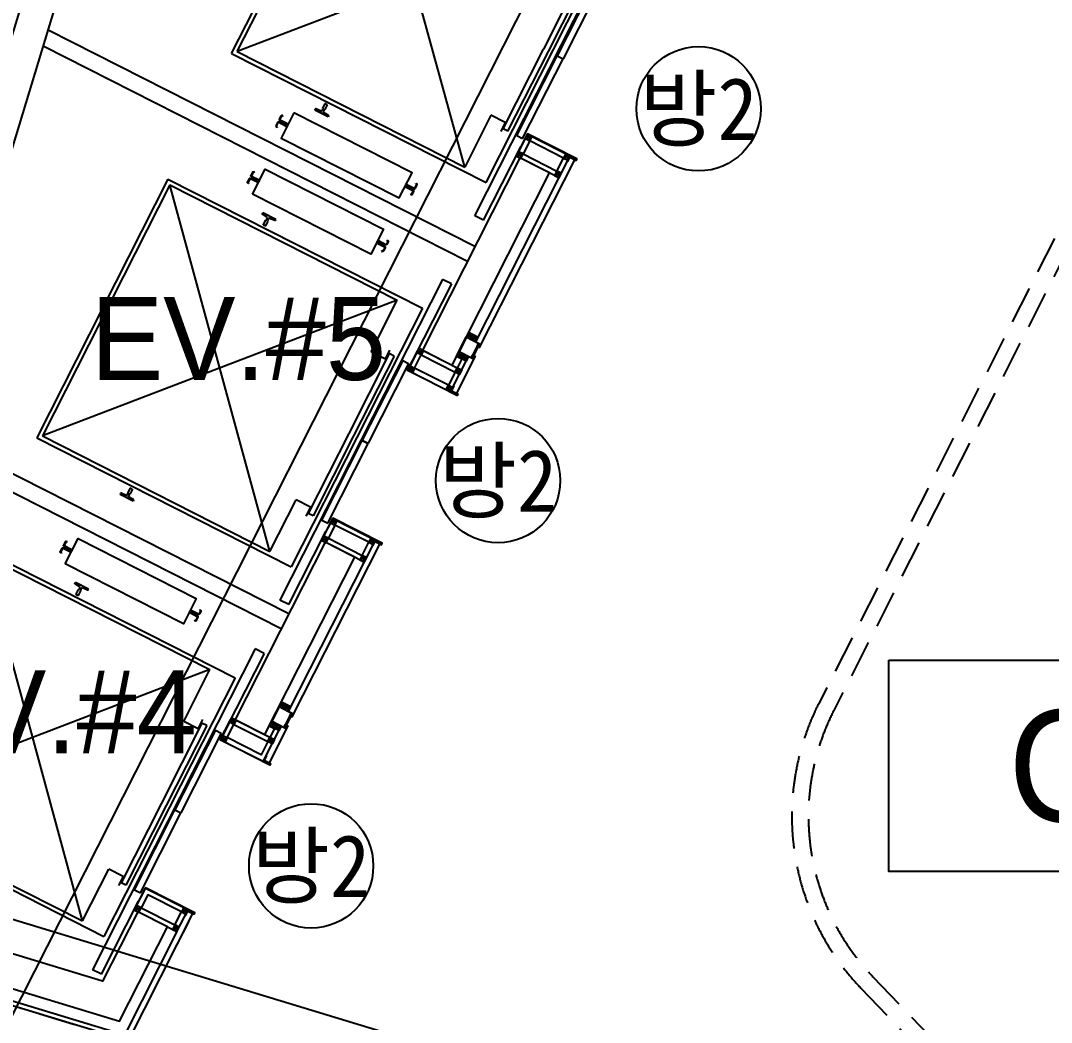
# Model space of a CAD drawing. Header units: metres. Extents: x 630750 to 860239, y 578133 to 726633.
# Drawn here: x 703102 to 709323, y 629077 to 635121 of the extents above; entities that cross this region are included whole.
import ezdxf
from ezdxf.enums import TextEntityAlignment as Align

# ---------------------------------------------------------------- set-up
doc = ezdxf.new("R2010")
doc.units = ezdxf.units.M
doc.header["$LTSCALE"] = 300
doc.linetypes.add('HID1', pattern=[0.375, 0.25, -0.125])
for name, color, linetype in [('A-CEN-1', 1, 'Continuous'), ('A-ELE-4', 4, 'Continuous'), ('A-ELE-9', 9, 'Continuous'), ('A-ELEV-FIXT', 5, 'Continuous'), ('A-TXT-S', 3, 'Continuous'), ('A-WALL-CONC', 2, 'Continuous'), ('INT', 117, 'Continuous'), ('KUK-WALL-DRYWALL', 4, 'Continuous'), ('KUK-WALL-FIN 1', 30, 'Continuous'), ('블럭', 7, 'Continuous')]:
    doc.layers.add(name, color=color, linetype=linetype)
doc.styles.add('TEXT', font='')
doc.styles.add('돋움', font='')
doc.styles.get('TEXT').set_extended_font_data('DotumChe')
doc.styles.get('돋움').set_extended_font_data('Dotum')

# ---------------------------------------------------------------- blocks, each defined once
blk = doc.blocks.new('elev')
at = {"layer": 'A-ELEV-FIXT'}
for p, q in [((1329627.5, 417865.5), (1330135.6, 419540.1)), ((1329658.7, 417882.1), (1330152.3, 419508.9)), ((1330135.6, 419540.1), (1331783.3, 419040.1)), ((1330152.3, 419508.9), (1331625.7, 419061.8)), ((1330732.9, 419433.4), (1330734.5, 419438.8)), ((1330766.3, 419417.9), (1330734.4, 419430.3)), ((1330819.7, 419413), (1330734.5, 419438.8)), ((1330751.7, 419369.8), (1330760.7, 419399.5)), ((1330752.4, 419368.6), (1330751.7, 419369.8)), ((1330765.8, 419364.5), (1330752.4, 419368.6)), ((1330760.7, 419399.5), (1330764.8, 419401.7)), ((1330764.8, 419401.7), (1330768.5, 419413.8)), ((1330765.8, 419364.5), (1330767.1, 419365.2)), ((1330766.3, 419417.9), (1330768.5, 419413.8)), ((1330767.1, 419365.2), (1330776.1, 419394.9)), ((1330773.9, 419398.9), (1330777.6, 419411.1)), ((1330776.1, 419394.9), (1330773.9, 419398.9)), ((1330781.6, 419413.2), (1330777.6, 419411.1)), ((1330815.1, 419405.9), (1330781.6, 419413.2)), ((1330818.1, 419407.6), (1330819.7, 419413)), ((1331243, 417155.8), (1331873.1, 419232.3)), ((1331930.5, 419214.9), (1331786.9, 418741.4)), ((1331930.5, 419214.9), (1331873.1, 419232.3)), ((1331625.7, 419061.8), (1331524.3, 418727.5)), ((1331275.2, 417365.5), (1331783.3, 419040.1)), ((1331617.2, 418699.3), (1331635, 418758)), ((1331477.8, 418219.3), (1331634.5, 418735.8)), ((1331508.4, 418210), (1331665.2, 418726.5)), ((1331617.2, 418699.3), (1331524.3, 418727.5)), ((1331721.8, 418709.5), (1331565, 418192.8)), ((1331760.1, 418697.9), (1331603.3, 418181.2)), ((1331665.2, 418726.5), (1331634.5, 418735.8)), ((1331721.8, 418709.5), (1331760.1, 418697.9)), ((1331320.8, 417701.9), (1331477.5, 418218.5)), ((1331351.4, 417692.6), (1331508.2, 418209.2)), ((1331408.2, 417676.1), (1331564.8, 418192)), ((1331564.8, 418192), (1331603.1, 418180.4)), ((1331565, 418192.8), (1331603.3, 418181.2)), ((1331446.5, 417664.4), (1331603.1, 418180.4)), ((1329658.7, 417882.1), (1331132.1, 417435)), ((1329627.5, 417865.5), (1331275.2, 417365.5)), ((1331233.8, 417770.1), (1331132.1, 417435)), ((1331326.7, 417741.9), (1331233.8, 417770.1)), ((1331326.7, 417741.9), (1331308.8, 417683.2)), ((1331351.4, 417692.6), (1331320.8, 417701.9)), ((1330183.3, 417622.2), (1330181.7, 417616.8)), ((1330219.7, 417616.6), (1330186.3, 417624)), ((1330227.5, 417630.9), (1330223.8, 417618.8)), ((1330227.5, 417630.9), (1330223.8, 417618.8)), ((1330234.3, 417664.6), (1330225.3, 417635)), ((1330234.3, 417664.6), (1330225.3, 417635)), ((1330225.3, 417635), (1330227.5, 417630.9)), ((1330225.3, 417635), (1330227.5, 417630.9)), ((1330236.6, 417628.1), (1330232.9, 417616)), ((1330236.6, 417628.1), (1330232.9, 417616)), ((1330235.6, 417665.3), (1330234.3, 417664.6)), ((1330235.6, 417665.3), (1330234.3, 417664.6)), ((1330235.6, 417665.3), (1330249, 417661.2)), ((1330249, 417661.2), (1330235.6, 417665.3)), ((1330240.6, 417630.3), (1330236.6, 417628.1)), ((1330240.6, 417630.3), (1330236.6, 417628.1)), ((1330249.6, 417660), (1330240.6, 417630.3)), ((1330249.6, 417660), (1330240.6, 417630.3)), ((1330249, 417661.2), (1330249.6, 417660)), ((1330249, 417661.2), (1330249.6, 417660)), ((1331408.2, 417676.1), (1331446.5, 417664.4)), ((1330266.8, 417591), (1330181.7, 417616.8)), ((1330219.7, 417616.6), (1330223.8, 417618.8)), ((1330235, 417611.9), (1330232.9, 417616)), ((1330267, 417599.5), (1330235, 417611.9)), ((1330268.5, 417596.4), (1330266.8, 417591)), ((1331300.4, 417138.4), (1331444.6, 417613.4)), ((1329967.9, 417482.3), (1329974.2, 417503)), ((1329971, 417481.4), (1329977.2, 417502.1)), ((1329980.7, 417524.4), (1329986.9, 417545.1)), ((1330024.6, 417490.8), (1329981, 417504.1)), ((1330025.5, 417493.9), (1329981.9, 417507.1)), ((1329983.7, 417523.5), (1329990, 417544.2)), ((1330028.4, 417503.5), (1329984.8, 417516.7)), ((1330029.4, 417506.5), (1329985.7, 417519.8)), ((1329997.4, 417545.1), (1329993.8, 417546.2)), ((1329998.3, 417548.1), (1329994.7, 417549.2)), ((1329997.4, 417545.1), (1329998.3, 417548.1)), ((1329975.7, 417473.5), (1329972, 417474.6)), ((1329976.6, 417476.6), (1329973, 417477.7)), ((1329975.7, 417473.5), (1329976.6, 417476.6)), ((1330805.8, 417253.8), (1330849.5, 417240.5)), ((1330806.8, 417256.8), (1330850.4, 417243.6)), ((1330809.7, 417266.4), (1330853.3, 417253.2)), ((1330810.6, 417269.5), (1330854.2, 417256.2)), ((1330858, 417258.2), (1330864.2, 417278.9)), ((1330858.6, 417283.7), (1330859.5, 417286.8)), ((1330858.6, 417283.7), (1330862.2, 417282.6)), ((1330859.5, 417286.8), (1330863.2, 417285.7)), ((1330861, 417257.3), (1330867.3, 417278)), ((1330838.3, 417216.8), (1330839.2, 417219.9)), ((1330838.3, 417216.8), (1330841.9, 417215.7)), ((1330839.2, 417219.9), (1330842.9, 417218.8)), ((1330845.2, 417216.1), (1330851.5, 417236.8)), ((1330848.3, 417215.2), (1330854.5, 417235.9)), ((1331300.4, 417138.4), (1331243, 417155.8))]:
    blk.add_line(p, q, dxfattribs=at)
at = {"layer": 'A-ELEV-FIXT', "color": 8}
for p, q in [((1331132.1, 417435), (1330152.3, 419508.9)), ((1331625.7, 419061.8), (1329658.7, 417882.1))]:
    blk.add_line(p, q, dxfattribs=at)
at = {"layer": 'A-ELEV-FIXT'}
blk.add_lwpolyline([(1330059.5, 417577.6), (1330010.2, 417415), (1330775.7, 417182.7), (1330825.1, 417345.3)], close=True, dxfattribs=at)
for centre, radius, start, end in [((1330185.7, 417621.5), 2.5, 76.52934, 163.12), ((1330266.1, 417597.1), 2.5, 343.12, 69.71066), ((1329980.1, 417501.2), 6.2, 73.12, 163.12), ((1329980.1, 417501.2), 3, 73.12, 163.12), ((1329986.6, 417522.6), 6.2, 163.12, 253.12), ((1329986.6, 417522.6), 3, 163.12, 253.12), ((1329992.9, 417543.3), 6.2, 73.12, 163.12), ((1329992.9, 417543.3), 3, 73.12, 163.12), ((1330027, 417498.7), 8.2, 253.12, 73.12), ((1330027, 417498.7), 5, 253.12, 73.12), ((1329973.8, 417480.5), 6.2, 163.12, 253.12), ((1329973.8, 417480.5), 3, 163.12, 253.12), ((1330808.2, 417261.6), 8.2, 73.12, 253.12), ((1330808.2, 417261.6), 5, 73.12, 253.12), ((1330855.1, 417259.1), 6.2, 253.12, 343.12), ((1330855.1, 417259.1), 3, 253.12, 343.12), ((1330861.4, 417279.8), 3, 343.12, 73.12), ((1330861.4, 417279.8), 6.2, 343.12, 73.12), ((1330843.7, 417221.7), 6.2, 253.12, 343.12), ((1330843.7, 417221.7), 3, 253.12, 343.12), ((1330848.6, 417237.7), 3, 343.12, 73.12), ((1330848.6, 417237.7), 6.2, 343.12, 73.12)]:
    blk.add_arc(centre, radius, start, end, dxfattribs=at)
at = {"layer": 'A-ELEV-FIXT', "extrusion": (0, 0, -1)}
for centre, major_axis, start_param, end_param in [((1330735.3, 419432.7), (-1.18, 2.2), 3.986495, 5.497787), ((1330815.7, 419408.3), (-2.2, -1.18), 3.926991, 5.438283)]:
    blk.add_ellipse(centre, major_axis=major_axis, ratio=1, start_param=start_param, end_param=end_param, dxfattribs=at)

msp = doc.modelspace()

# ---------------------------------------------------------------- hatches: boundary and pattern name
at = {"layer": 'KUK-WALL-FIN 1'}
h = msp.add_hatch(color=252, dxfattribs=at)
h.dxf.hatch_style = 1
h.paths.add_polyline_path([(705826.89, 633093.76), (705863.066, 633165.114), (705867.525, 633162.853), (705831.35, 633091.499)])
h = msp.add_hatch(color=252, dxfattribs=at)
h.dxf.hatch_style = 1
h.paths.add_polyline_path([(704696.413, 630863.952), (704732.588, 630935.305), (704737.048, 630933.045), (704700.873, 630861.691)])

# ---------------------------------------------------------------- linework, layer by layer
at = {"layer": 'A-CEN-1', "linetype": 'Continuous'}
for p, q in [((718254.402, 659110.217, 0), (702815.235, 628657.233, 0)), ((686992.632, 634572.293, 0), (739163.754, 618741.384, 0))]:
    msp.add_line(p, q, dxfattribs=at)
at = {"layer": 'A-ELE-9'}
for p, q in [((705843.975, 633757.8, 0), (703267.664, 635063.949, 0)), ((705798.756, 633668.608, 0), (703238.179, 634966.78, 0)), ((704720.283, 631541.375, 0), (702534.958, 632649.3, 0)), ((704675.064, 631452.183, 0), (702505.473, 632552.131, 0))]:
    msp.add_line(p, q, dxfattribs=at)
at = {"layer": 'A-WALL-CONC', "elevation": 0}
for points in [[(700456.783, 630277.699), (698973.565, 630727.77), (701209.4, 638096.015), (703745.224, 637326.54), (701509.389, 629958.294), (701413.698, 629987.331), (701355.624, 629795.948), (703699.094, 629084.841), (703987.502, 629653.71), (703809.123, 629744.159), (703596.591, 629324.95), (701700.772, 629900.221), (703936.607, 637268.466), (706320.437, 636545.112), (706175.051, 636258.346), (706920.187, 635880.574), (706703.136, 635452.451), (706881.526, 635362.024), (707418.386, 636420.953), (701076.09, 638345.472), (698724.106, 630594.461), (698724.106, 630594.461), (700398.709, 630086.316)], [(706293.673, 634202.515), (706115.289, 634292.953), (705527.442, 633133.455), (705705.826, 633043.017), (706293.673, 634202.515)]]:
    msp.add_lwpolyline(points, dxfattribs=at)
msp.add_lwpolyline([(705117.979, 631883.519), (704939.595, 631973.957), (704396.967, 630903.651), (704575.351, 630813.213), (705117.979, 631883.519)], close=True, dxfattribs=at)
at = {"layer": 'INT', "linetype": 'HID1', "ltscale": 3}
for p, q in [((710256.969, 635611.796), (707918.545, 630999.117)), ((710354.137, 635582.311), (708007.739, 630953.901)), ((708245.797, 629352.051), (710532.892, 626966.197)), ((708173.608, 629282.851), (710460.703, 626896.996))]:
    msp.add_line(p, q, dxfattribs=at)
at = {"layer": 'INT'}
msp.add_lwpolyline([(708341.562, 631262.616), (714341.562, 631262.616), (714341.562, 629987.616), (708341.562, 629987.616)], close=True, dxfattribs=at)
at = {"layer": 'INT', "linetype": 'HID1', "ltscale": 3, "elevation": 0}
msp.add_lwpolyline([(704115.133, 629684.306), (703750.346, 628964.787), (701326.587, 629700.256)], dxfattribs=at)
at = {"layer": 'INT', "linetype": 'HID1', "ltscale": 3}
for radius in [1500, 1400]:
    msp.add_arc((709256.443, 630320.863), radius, 153.1170128, 223.7892711, dxfattribs=at)
at = {"layer": 'KUK-WALL-DRYWALL'}
for p, q in [((705849.776, 633183.063, 0), (706418.784, 634305.462, 0)), ((706351.681, 634173.11, 0), (706115.325, 634292.94, 0)), ((705863.342, 633209.821, 0), (705805.342, 633239.226, 0)), ((705533.381, 633130.449, 0), (705737.095, 633027.156, 0)), ((705696.751, 632881.238, 0), (705804.557, 633093.871, 0)), ((704719.299, 630953.255, 0), (705243.09, 631986.466, 0)), ((705175.987, 631854.114, 0), (704939.631, 631973.944, 0)), ((704732.865, 630980.012, 0), (704674.864, 631009.418, 0)), ((704402.903, 630900.64, 0), (704606.612, 630797.37, 0)), ((704566.273, 630651.43, 0), (704674.08, 630864.063, 0))]:
    msp.add_line(p, q, dxfattribs=at)
at = {"layer": 'KUK-WALL-DRYWALL', "color": 1, "elevation": 0}
for points in [[(706161.557, 634435.882), (706147.989, 634409.125), (706174.746, 634395.557), (706188.313, 634422.314), (706161.557, 634435.882), (706174.746, 634395.557), (706188.313, 634422.314), (706147.989, 634409.125)], [(706108.013, 634330.285), (706094.445, 634303.528), (706121.202, 634289.96), (706134.769, 634316.717), (706108.013, 634330.285), (706121.202, 634289.96), (706134.769, 634316.717), (706094.445, 634303.528)], [(706392.028, 634319.03), (706378.46, 634292.273), (706405.217, 634278.706), (706418.784, 634305.462), (706392.028, 634319.03), (706405.217, 634278.706), (706418.784, 634305.462), (706378.46, 634292.273)], [(706338.492, 634213.435), (706324.924, 634186.678), (706351.681, 634173.11), (706365.249, 634199.867), (706338.492, 634213.435), (706351.681, 634173.11), (706365.249, 634199.867), (706324.924, 634186.678)], [(705805.342, 633239.227), (705791.776, 633212.469), (705818.533, 633198.903), (705832.1, 633225.66), (705805.342, 633239.227), (705818.533, 633198.903), (705832.1, 633225.66), (705791.776, 633212.469)], [(705836.585, 633223.387), (705823.019, 633196.63), (705849.776, 633183.063), (705863.342, 633209.821), (705836.585, 633223.387), (705849.776, 633183.063), (705863.342, 633209.821), (705823.019, 633196.63)], [(705493.058, 633117.256), (705506.623, 633144.014), (705533.381, 633130.449), (705519.816, 633103.691), (705493.058, 633117.256), (705533.381, 633130.449), (705519.816, 633103.691), (705506.623, 633144.014)], [(705732.991, 633096.518), (705746.556, 633123.276), (705773.314, 633109.711), (705759.749, 633082.953), (705732.991, 633096.518), (705773.314, 633109.711), (705759.749, 633082.953), (705746.556, 633123.276)], [(705764.234, 633080.678), (705777.799, 633107.436), (705804.557, 633093.871), (705790.992, 633067.113), (705764.234, 633080.678), (705804.557, 633093.871), (705790.992, 633067.113), (705777.799, 633107.436)], [(705439.524, 633011.655), (705453.089, 633038.413), (705479.847, 633024.848), (705466.282, 632998.09), (705439.524, 633011.655), (705479.847, 633024.848), (705466.282, 632998.09), (705453.089, 633038.413)], [(705723.532, 633000.397), (705737.097, 633027.155), (705763.855, 633013.59), (705750.29, 632986.832), (705723.532, 633000.397), (705763.855, 633013.59), (705750.29, 632986.832), (705737.097, 633027.155)], [(705669.993, 632894.803), (705683.558, 632921.561), (705710.316, 632907.996), (705696.751, 632881.238), (705669.993, 632894.803), (705710.316, 632907.996), (705696.751, 632881.238), (705683.558, 632921.561)], [(704985.863, 632116.885), (704972.295, 632090.129), (704999.052, 632076.561), (705012.619, 632103.318), (704985.863, 632116.885), (704999.052, 632076.561), (705012.619, 632103.318), (704972.295, 632090.129)], [(704932.319, 632011.288), (704918.751, 631984.532), (704945.508, 631970.964), (704959.075, 631997.721), (704932.319, 632011.288), (704945.508, 631970.964), (704959.075, 631997.721), (704918.751, 631984.532)], [(705216.333, 632000.034), (705202.766, 631973.277), (705229.522, 631959.71), (705243.09, 631986.466), (705216.333, 632000.034), (705229.522, 631959.71), (705243.09, 631986.466), (705202.766, 631973.277)], [(705162.798, 631894.438), (705149.23, 631867.682), (705175.987, 631854.114), (705189.555, 631880.871), (705162.798, 631894.438), (705175.987, 631854.114), (705189.555, 631880.871), (705149.23, 631867.682)], [(704674.865, 631009.418), (704661.298, 630982.661), (704688.056, 630969.094), (704701.622, 630995.852), (704674.865, 631009.418), (704688.056, 630969.094), (704701.622, 630995.852), (704661.298, 630982.661)], [(704706.108, 630993.579), (704692.541, 630966.821), (704719.299, 630953.255), (704732.865, 630980.012), (704706.108, 630993.579), (704719.299, 630953.255), (704732.865, 630980.012), (704692.541, 630966.821)], [(704362.58, 630887.447), (704376.145, 630914.205), (704402.903, 630900.64), (704389.338, 630873.882), (704362.58, 630887.447), (704402.903, 630900.64), (704389.338, 630873.882), (704376.145, 630914.205)], [(704602.514, 630866.709), (704616.079, 630893.467), (704642.837, 630879.902), (704629.272, 630853.144), (704602.514, 630866.709), (704642.837, 630879.902), (704629.272, 630853.144), (704616.079, 630893.467)], [(704633.757, 630850.87), (704647.322, 630877.628), (704674.08, 630864.063), (704660.515, 630837.305), (704633.757, 630850.87), (704674.08, 630864.063), (704660.515, 630837.305), (704647.322, 630877.628)], [(704309.046, 630781.847), (704322.611, 630808.605), (704349.369, 630795.04), (704335.804, 630768.282), (704309.046, 630781.847), (704349.369, 630795.04), (704335.804, 630768.282), (704322.611, 630808.605)], [(704593.055, 630770.588), (704606.62, 630797.346), (704633.378, 630783.781), (704619.813, 630757.023), (704593.055, 630770.588), (704633.378, 630783.781), (704619.813, 630757.023), (704606.62, 630797.346)], [(703801.841, 629781.48), (703788.274, 629754.723), (703815.03, 629741.156), (703828.598, 629767.912), (703801.841, 629781.48), (703815.03, 629741.156), (703828.598, 629767.912), (703788.274, 629754.723)], [(704085.856, 629770.225), (704072.288, 629743.469), (704099.045, 629729.901), (704112.613, 629756.658), (704085.856, 629770.225), (704099.045, 629729.901), (704112.613, 629756.658), (704072.288, 629743.469)], [(704032.32, 629664.63), (704018.753, 629637.873), (704045.51, 629624.306), (704059.077, 629651.062), (704032.32, 629664.63), (704045.51, 629624.306), (704059.077, 629651.062), (704018.753, 629637.873)]]:
    msp.add_lwpolyline(points, dxfattribs=at)
at = {"layer": 'KUK-WALL-DRYWALL', "elevation": 0}
for points in [[(706134.769, 634316.717), (706338.492, 634213.435), (706378.46, 634292.273), (706174.752, 634395.569), (706134.774, 634316.714)], [(705519.816, 633103.691), (705723.532, 633000.397), (705683.558, 632921.561), (705479.839, 633024.836), (705519.821, 633103.688)], [(705732.991, 633096.518), (705764.234, 633080.678), (705723.528, 633000.399)], [(704959.075, 631997.721), (705162.798, 631894.438), (705202.766, 631973.277), (704999.057, 632076.573), (704959.08, 631997.718)], [(704389.338, 630873.882), (704593.055, 630770.588), (704553.08, 630691.753), (704349.362, 630795.028), (704389.343, 630873.88)], [(704602.514, 630866.709), (704633.757, 630850.87), (704593.051, 630770.59)], [(703828.598, 629767.912), (704032.32, 629664.63), (704072.288, 629743.469), (703868.58, 629846.764), (703828.603, 629767.91)], [(704045.529, 629624.296), (703728.647, 628999.298), (701334.384, 629725.817)], [(703987.535, 629653.691), (704045.511, 629624.305), (704112.613, 629756.658)]]:
    msp.add_lwpolyline(points, dxfattribs=at)
at = {"layer": 'KUK-WALL-FIN 1', "color": 3, "elevation": 0}
for points in [[(706401.418, 634271.213), (706402.845, 634270.49), (706416.41, 634297.247), (706455.119, 634277.621), (706459.642, 634286.541), (706160.854, 634438.03), (706099.802, 634317.63), (706101.229, 634316.906), (706161.557, 634435.88), (706457.491, 634285.838), (706454.416, 634279.773), (706415.707, 634299.398), (706401.418, 634271.213)], [(705714.114, 632915.489), (705715.541, 632914.765), (705701.975, 632888.009), (705740.683, 632868.383), (705736.161, 632859.463), (705437.373, 633010.952), (705498.413, 633131.358), (705499.84, 633130.635), (705439.524, 633011.655), (705735.457, 632861.613), (705738.533, 632867.678), (705699.824, 632887.305), (705714.114, 632915.489)], [(705225.724, 631952.217), (705227.151, 631951.494), (705240.716, 631978.251), (705279.425, 631958.625), (705283.947, 631967.545), (704985.159, 632119.034), (704924.108, 631998.634), (704925.535, 631997.91), (704985.863, 632116.883), (705281.797, 631966.841), (705278.722, 631960.776), (705240.013, 631980.401), (705225.724, 631952.217)], [(704583.637, 630685.68), (704585.064, 630684.957), (704571.497, 630658.2), (704610.206, 630638.574), (704605.683, 630629.654), (704306.895, 630781.144), (704367.936, 630901.55), (704369.363, 630900.826), (704309.046, 630781.847), (704604.98, 630631.805), (704608.055, 630637.87), (704569.347, 630657.497), (704583.637, 630685.68)], [(704095.246, 629722.409), (704096.673, 629721.685), (704110.239, 629748.442), (704148.947, 629728.816), (704153.47, 629737.736), (703854.682, 629889.226), (703793.63, 629768.825), (703795.057, 629768.102), (703855.386, 629887.075), (704151.319, 629737.033), (704148.244, 629730.968), (704109.535, 629750.593), (704095.246, 629722.409)]]:
    msp.add_lwpolyline(points, dxfattribs=at)
at = {"layer": 'KUK-WALL-FIN 1', "elevation": 0}
for points in [[(705872.047, 633171.772), (705863.003, 633153.934), (705871.923, 633149.412), (706446.199, 634282.144)], [(705826.828, 633082.58), (705835.872, 633100.419), (705844.791, 633095.897), (705731.743, 632872.916)], [(704741.57, 630941.964), (704732.526, 630924.125), (704741.445, 630919.603), (705270.507, 631963.147)], [(704696.351, 630852.772), (704705.395, 630870.61), (704714.314, 630866.088), (704601.266, 630643.107)], [(704140.036, 629733.336), (703750.379, 628964.762), (701326.62, 629700.232)]]:
    msp.add_lwpolyline(points, dxfattribs=at)
at = {"layer": 'KUK-WALL-FIN 1', "color": 6, "elevation": 0}
for points in [[(705829.985, 633103.403), (705831.412, 633102.68), (705826.89, 633093.76), (705831.35, 633091.499), (705826.828, 633082.58), (705746.555, 633123.277), (705791.774, 633212.469), (705872.047, 633171.772), (705867.525, 633162.853), (705863.066, 633165.114), (705858.544, 633156.195), (705857.117, 633156.918), (705862.362, 633167.265), (705866.822, 633165.004), (705869.897, 633171.069), (705792.478, 633210.319), (705748.706, 633123.981), (705826.125, 633084.731), (705829.2, 633090.796), (705824.74, 633093.057), (705829.985, 633103.403)], [(704699.508, 630873.594), (704700.935, 630872.871), (704696.413, 630863.952), (704700.873, 630861.691), (704696.351, 630852.772), (704616.078, 630893.469), (704661.297, 630982.661), (704741.57, 630941.964), (704737.048, 630933.045), (704732.588, 630935.305), (704728.066, 630926.386), (704726.639, 630927.11), (704731.885, 630937.456), (704736.344, 630935.195), (704739.419, 630941.26), (704662, 630980.51), (704618.228, 630894.172), (704695.647, 630854.922), (704698.722, 630860.987), (704694.263, 630863.248), (704699.508, 630873.594)]]:
    msp.add_lwpolyline(points, dxfattribs=at)
at = {"layer": 'KUK-WALL-FIN 1', "color": 4, "elevation": 0}
for points in [[(705826.89, 633093.76), (705863.066, 633165.114), (705867.525, 633162.853), (705831.35, 633091.499)], [(704696.413, 630863.952), (704732.588, 630935.305), (704737.048, 630933.045), (704700.873, 630861.691)]]:
    msp.add_lwpolyline(points, close=True, dxfattribs=at)
at = {"layer": '블럭', "color": 1}
for centre in [(707193.379, 634589.192, 0), (705983.586, 632345.845, 0), (704855.222, 630021.135, 0)]:
    msp.add_circle(centre, 375, dxfattribs=at)

# ---------------------------------------------------------------- block references
at = {"layer": 'A-ELE-4', "rotation": 349.9957178630714}
msp.add_blockref('elev', (-677627.468, 454396.469, 0), dxfattribs=at)
at = {"layer": 'A-ELE-4', "xscale": -1, "rotation": 136.2357178763588}
for p in [(32779.619, 1855637.899, 0), (31649.158, 1853408.088, 0)]:
    msp.add_blockref('elev', p, dxfattribs=at)

# ---------------------------------------------------------------- texts
at = {"layer": 'A-TXT-S', "color": 3, "style": '돋움'}
for s, p in [('EV.#5', (704416.883, 633203.172)), ('EV.#4', (703275.103, 630951.07))]:
    msp.add_text(s, height=500, rotation=0.0000064, dxfattribs=at).set_placement(p, align=Align.MIDDLE_CENTER)
at = {"layer": 'INT', "style": '돋움'}
msp.add_text('OA/탕비실2', height=675, dxfattribs=at).set_placement((711341.562, 630625.116), align=Align.MIDDLE_CENTER)
at = {"layer": '블럭', "style": 'TEXT'}
for p in [(707193.379, 634589.192, 0), (705983.586, 632345.845, 0), (704855.222, 630021.135, 0)]:
    msp.add_text('방2', height=375, dxfattribs=at).set_placement(p, align=Align.MIDDLE_CENTER)

doc.saveas('drawing.dxf')
